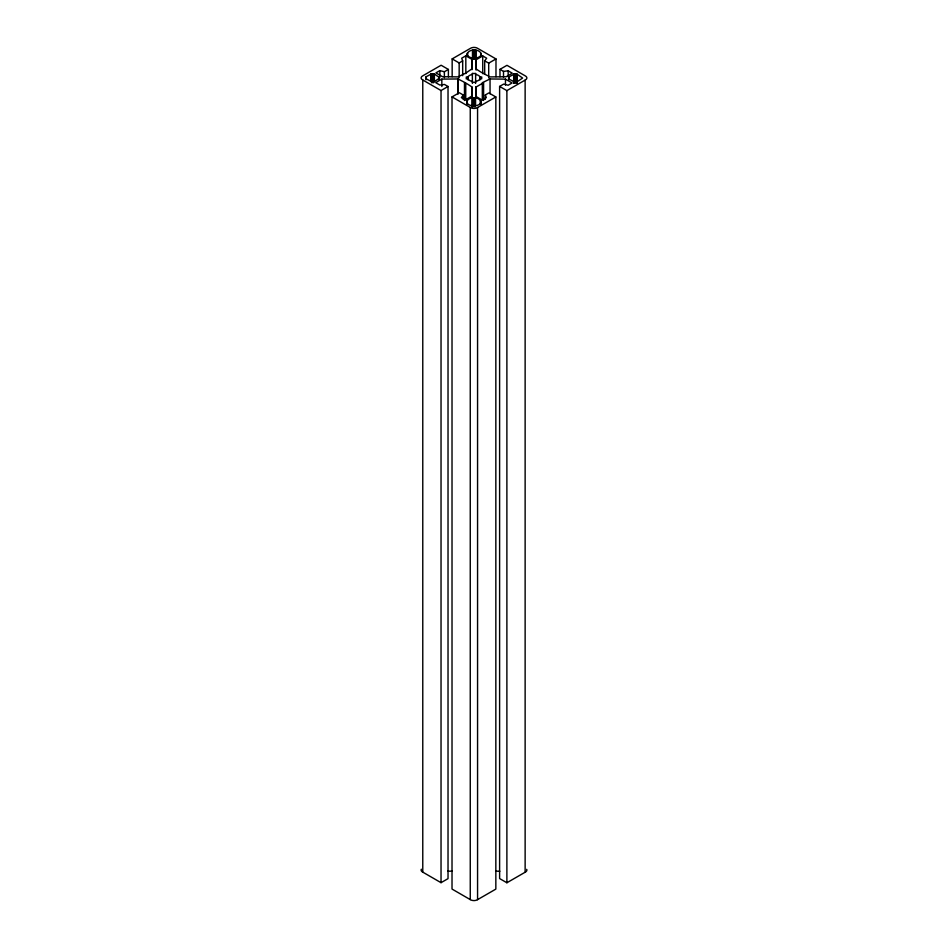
<?xml version="1.0" encoding="UTF-8"?>
<svg xmlns="http://www.w3.org/2000/svg" width="948" height="948" viewBox="0 0 948 948"><rect width="100%" height="100%" fill="white"/><g stroke="black" fill="none" stroke-linecap="round" stroke-linejoin="round"><path stroke-width="1.42" d="M421.339 869.221A4.787 2.761 0 0 0 422.772 872.136L441.033 882.683L448.025 878.642L448.025 86.493L444.494 84.455L439.836 85.036L435.701 82.654L441.839 79.111L457.931 78.957C464.082 82.014 466.89 83.46 472.199 87.192L471.903 96.092L465.267 99.919L461.332 97.644L463.311 95.037L459.294 92.714L452.018 96.909L452.018 889.058L470.255 899.593A4.787 2.761 0 0 0 477.567 899.652L495.84 889.106L495.84 96.957L488.836 92.928L485.317 94.966L485.317 99.398M475.647 73.494L475.612 74.465A6.198 3.579 0 0 1 479.996 77.001L481.738 76.989L481.679 78.874L479.984 78.862A6.198 3.579 0 0 1 475.6 81.386L475.635 82.393L472.353 82.358L472.388 81.386A6.198 3.579 0 0 1 468.016 78.85L466.262 78.874L466.321 76.978L468.016 77.001A6.198 3.579 0 0 1 472.4 74.465L472.365 73.458L475.647 73.494L475.612 83.353M484.689 74.145L484.689 60.826L486.668 58.207L482.733 55.932L476.097 59.76L475.801 68.671C481.051 72.486 483.954 73.766 490.069 76.907L506.161 76.752L512.299 73.209L508.164 70.816L503.507 71.396L499.975 69.358L499.975 76.764M467.328 53.218C466.001 59.049 479.534 59.795 481.217 54.688C480.909 47.969 465.504 48.431 467.328 56.181M466.961 100.974C465.646 106.804 479.178 107.562 480.861 102.443C480.553 95.724 465.136 96.186 466.961 103.936M426.007 76.824L425.83 78.637L432.252 82.002L434.338 81.623L439.908 77.831L434.374 74.003L431.909 73.695L426.007 76.824L426.007 79.786M508.732 77.025L508.543 78.838L514.965 82.215L517.051 81.836L522.621 78.044L517.098 74.205L514.634 73.908L508.732 77.025L508.732 79.987M452.16 76.658L452.16 58.895L470.433 48.348A4.787 2.761 0 0 1 477.745 48.407L495.982 58.942L495.982 76.717M448.392 76.835L448.392 69.441L444.375 71.752L439.848 70.614L435.902 72.889L442.538 76.717L457.955 76.883L465.681 73.162L472.223 68.647L471.962 59.357L465.824 55.814L461.688 58.207L462.683 60.897L462.683 75.698M452.16 58.895L459.164 62.935L462.683 60.897M448.392 69.441L441.116 65.234L422.867 75.769A4.787 2.761 0 0 0 422.772 79.987L441.033 90.534L448.025 86.493M484.689 60.826L488.706 63.149L495.982 58.942M499.975 69.358L506.967 65.317L525.228 75.864A4.787 2.761 0 0 1 525.133 80.082L525.133 872.231L506.884 882.766L499.608 878.559L499.608 86.422L503.625 84.099L508.152 85.249L512.098 82.974L505.462 79.134L490.045 78.968L482.319 82.689L482.319 99.718M475.778 97.573L475.778 87.204L482.319 83.424M452.018 96.909L470.255 107.444A4.787 2.761 0 0 0 477.567 107.503L495.84 96.957M499.608 86.422L506.884 90.617L525.133 80.082M447.681 871.2L452.078 871.153M495.65 871.176L499.857 871.224M485.317 94.966L486.312 97.656L482.176 100.038L476.038 96.495L475.778 87.204M517.098 74.205L517.098 83.092M516.802 74.074L516.802 82.962M516.47 73.968L516.47 82.855M516.115 73.897L516.115 82.784M515.748 73.849L515.748 82.737M515.368 73.837L515.368 82.725M515.001 73.861L515.001 82.737M514.634 73.908L514.634 82.784M514.29 73.991L514.29 82.867M513.958 74.098L513.958 82.986M513.662 74.228L513.662 83.116M508.164 70.816L508.164 76.741M506.884 90.617L506.884 882.766M505.462 79.134L505.462 85.059M503.507 71.396L503.507 77.321M490.045 78.968L490.045 93.781M488.706 63.149L488.706 77.949M483.599 82.689L483.599 100.464M482.733 55.932L482.733 73.707M480.968 101.389L480.968 104.351M480.755 53.076L480.755 56.039M480.826 101.187L480.826 104.15M480.636 100.998L480.636 103.96M480.399 100.832L480.399 103.794M479.996 77.001L479.996 79.964M477.567 107.503L477.567 899.652M475.92 50.22L475.92 57.627M476.097 59.76L476.097 70.128M475.979 87.086L475.979 97.454M475.623 50.09L475.623 58.977M475.564 97.976L475.564 105.382M475.292 49.983L475.292 58.871M475.256 97.845L475.256 106.733M474.936 49.912L474.936 58.8M474.924 97.751L474.924 106.626M474.569 49.865L474.569 58.752M474.581 97.668L474.581 106.555M474.19 49.853L474.19 58.74M474.213 97.62L474.213 106.508M473.822 49.877L473.822 58.752M473.834 97.608L473.834 106.496M473.455 49.924L473.455 58.812M473.455 97.632L473.455 106.52M473.099 50.007L473.099 58.895M473.099 97.68L473.099 106.567M472.779 50.114L472.779 59.001M472.744 97.763L472.744 106.65M472.483 50.256L472.483 57.65M472.365 73.458L472.4 83.353M472.424 97.869L472.424 106.757M472.199 87.192L472.199 97.549M471.962 59.357L471.962 69.725M472.128 98.011L472.128 106.887M470.255 107.444L470.255 899.593M468.016 77.001L468.016 79.964M467.554 53.041L467.554 56.003M467.198 100.808L467.198 103.759M465.824 55.814L465.824 73.589M465.752 83.471L465.752 99.753M464.473 82.737L464.473 100.5M463.311 95.037L463.311 99.469M459.164 62.935L459.164 77.736M458.133 79.075L458.133 93.876M457.931 78.957L457.931 93.757M444.375 71.752L444.375 77.677M441.839 79.111L441.839 86.517M441.033 90.534L441.033 882.683M439.848 70.614L439.848 76.539M439.22 76.847L439.22 79.81M434.374 74.003L434.374 81.398M434.077 73.873L434.077 81.267M433.746 73.766L433.746 82.642M433.402 73.683L433.402 82.571M433.035 73.648L433.035 82.523M432.655 73.636L432.655 82.512M432.276 73.648L432.276 82.535M431.909 73.695L431.909 82.583M431.565 73.778L431.565 82.666M431.245 73.885L431.245 81.291M430.949 74.027L430.949 81.433M422.772 79.987L422.772 872.136M526.697 869.34A4.787 2.761 0 0 1 525.133 872.231"/></g></svg>
